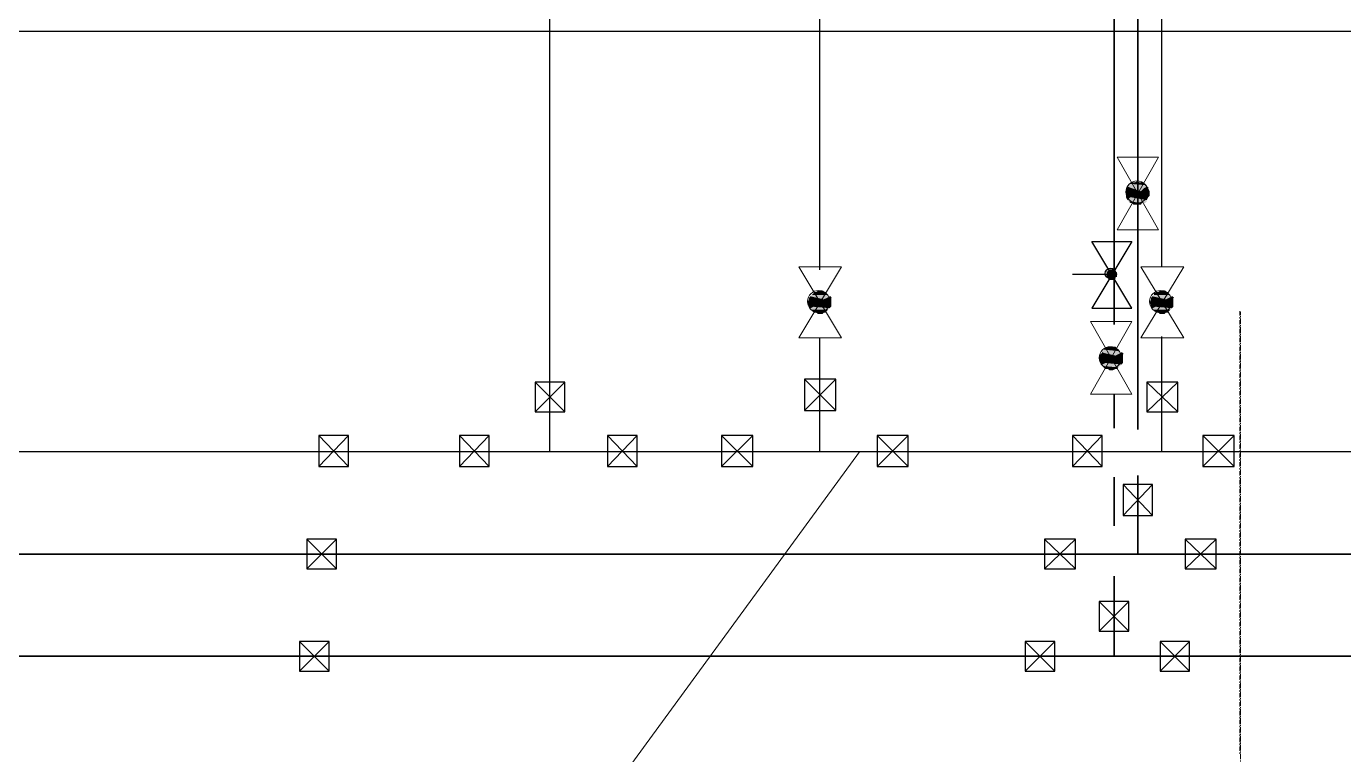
# Model space of a CAD drawing. Header units: millimetres. Extents: x -10178924 to 11692288, y -947381 to 58396.
# Drawn here: x 729087 to 732853, y -822157 to -820075 of the extents above; entities that cross this region are included whole.
import ezdxf

# ---------------------------------------------------------------- set-up
doc = ezdxf.new("R2010")
doc.units = ezdxf.units.MM
doc.linetypes.add('осевая', pattern=[50.8, 31.75, -6.35, 6.35, -6.35])
for name, color, linetype, lineweight in [('PDF _0', 7, 'Continuous', 9), ('PDF _Разрезы', 7, 'Continuous', 9), ('PDF _Текст', 7, 'Continuous', 5), ('Размеры осевые', 153, 'Continuous', 9)]:
    doc.layers.add(name, color=color, linetype=linetype, lineweight=lineweight)
for name, color, linetype in [('PDF _PDF _Разрезы', 7, 'Continuous'), ('PDF _В1_Арматура', 7, 'Continuous'), ('PDF _ВК_В1', 5, 'Continuous'), ('PDF _ВК_Т3', 1, 'Continuous'), ('PDF _ВК_Т4', 6, 'Continuous')]:
    doc.layers.add(name, color=color, linetype=linetype)
doc.layers.add('PDF _Размеры осевые', color=7, linetype='Continuous', true_color=0x5d6970)

# ---------------------------------------------------------------- blocks, each defined once
blk = doc.blocks.new('A$C5282721b')
at = {"layer": 'PDF _Разрезы', "color": 18, "lineweight": 9, "true_color": 0x000000, "transparency": 33554687}
blk.add_lwpolyline([(-11856.305, -39299.259), (62616.964, -39299.259)], dxfattribs=at)
at = {"layer": 'Размеры осевые', "color": 251, "linetype": 'осевая', "ltscale": 0.5, "transparency": 33554687}
blk.add_line((10200, -52200), (10200, -40100), dxfattribs=at)

msp = doc.modelspace()

# ---------------------------------------------------------------- linework, layer by layer
at = {"layer": 'PDF _0', "lineweight": 25}
for points in [[(730541.6, -821176.7), (730626.3, -821176.7), (730626.3, -821092.1), (730541.6, -821092.1)], [(731312.1, -821172.5), (731401, -821172.5), (731401, -821083.6), (731312.1, -821083.6)], [(732290, -821176.7), (732378.9, -821176.7), (732378.9, -821092.1), (732290, -821092.1)], [(729923.6, -821333.4), (730008.2, -821333.4), (730008.2, -821244.5), (729923.6, -821244.5)], [(730325.7, -821333.4), (730410.4, -821333.4), (730410.4, -821244.5), (730325.7, -821244.5)], [(730749.1, -821333.4), (730833.7, -821333.4), (730833.7, -821244.5), (730749.1, -821244.5)], [(731075, -821333.4), (731163.9, -821333.4), (731163.9, -821244.5), (731075, -821244.5)], [(731519.5, -821333.4), (731608.4, -821333.4), (731608.4, -821244.5), (731519.5, -821244.5)], [(732078.4, -821333.4), (732163, -821333.4), (732163, -821244.5), (732078.4, -821244.5)], [(732450.9, -821333.4), (732539.8, -821333.4), (732539.8, -821244.5), (732450.9, -821244.5)], [(732222.3, -821473.1), (732306.9, -821473.1), (732306.9, -821384.2), (732222.3, -821384.2)], [(729889.7, -821625.5), (729974.4, -821625.5), (729974.4, -821540.8), (729889.7, -821540.8)], [(731997.9, -821625.5), (732086.8, -821625.5), (732086.8, -821540.8), (731997.9, -821540.8)], [(732400.1, -821625.5), (732489, -821625.5), (732489, -821540.8), (732400.1, -821540.8)], [(732154.6, -821803.3), (732239.2, -821803.3), (732239.2, -821718.6), (732154.6, -821718.6)], [(729868.5, -821917.6), (729953.2, -821917.6), (729953.2, -821832.9), (729868.5, -821832.9)], [(731942.9, -821917.6), (732027.5, -821917.6), (732027.5, -821832.9), (731942.9, -821832.9)], [(732328.1, -821917.6), (732412.8, -821917.6), (732412.8, -821832.9), (732328.1, -821832.9)]]:
    msp.add_lwpolyline(points, close=True, dxfattribs=at)
for points in [[(730541.6, -821092.1), (730626.3, -821176.7)], [(730626.3, -821092.1), (730541.6, -821176.7)], [(731312.1, -821083.6), (731401, -821172.5)], [(731401, -821083.6), (731312.1, -821172.5)], [(732290, -821092.1), (732378.9, -821176.7)], [(732378.9, -821092.1), (732290, -821176.7)], [(729923.6, -821244.5), (730008.2, -821333.4)], [(730008.2, -821244.5), (729923.6, -821333.4)], [(730325.7, -821244.5), (730410.4, -821333.4)], [(730410.4, -821244.5), (730325.7, -821333.4)], [(730749.1, -821244.5), (730833.7, -821333.4)], [(730833.7, -821244.5), (730749.1, -821333.4)], [(731075, -821244.5), (731163.9, -821333.4)], [(731163.9, -821244.5), (731075, -821333.4)], [(731519.5, -821244.5), (731608.4, -821333.4)], [(731608.4, -821244.5), (731519.6, -821333.4)], [(732078.4, -821244.5), (732163, -821333.4)], [(732163, -821244.5), (732078.4, -821333.4)], [(732450.9, -821244.5), (732539.8, -821333.4)], [(732539.8, -821244.5), (732450.9, -821333.4)], [(732222.3, -821384.2), (732306.9, -821473.1)], [(732307, -821384.2), (732222.3, -821473.1)], [(729889.7, -821540.8), (729974.4, -821625.5)], [(729974.4, -821540.8), (729889.7, -821625.5)], [(731997.9, -821540.8), (732086.8, -821625.5)], [(732086.8, -821540.8), (731997.9, -821625.5)], [(732400.1, -821540.8), (732489, -821625.5)], [(732489, -821540.8), (732400.1, -821625.5)], [(732154.6, -821718.6), (732239.2, -821803.3)], [(732239.2, -821718.6), (732154.6, -821803.3)], [(729868.5, -821832.9), (729953.2, -821917.6)], [(729953.2, -821832.9), (729868.5, -821917.6)], [(731942.9, -821832.9), (732027.5, -821917.6)], [(732027.5, -821832.9), (731942.9, -821917.6)], [(732328.1, -821832.9), (732412.8, -821917.6)], [(732412.8, -821832.9), (732328.1, -821917.6)]]:
    msp.add_lwpolyline(points, dxfattribs=at)
at = {"layer": 'PDF _PDF _Разрезы', "lineweight": 9}
msp.add_lwpolyline([(710500.9, -820088.8), (784971.2, -820088.8)], dxfattribs=at)
at = {"layer": 'PDF _В1_Арматура', "lineweight": 0}
for points in [[(732205.4, -820656), (732323.9, -820448.6), (732205.4, -820448.6)], [(732205.4, -820656), (732323.9, -820656), (732205.4, -820448.6)], [(732243.5, -820537.5), (732235, -820533.3), (732243.5, -820537.5)], [(732273.1, -820558.7), (732264.6, -820550.2), (732273.1, -820558.7)], [(732294.3, -820537.5), (732290, -820533.3), (732294.3, -820537.5)], [(731295.2, -820965.1), (731418, -820761.9), (731295.2, -820761.9)], [(731295.2, -820965.1), (731418, -820965.1), (731295.2, -820761.9)], [(732196.9, -820770.3), (732180, -820770.3), (732196.9, -820770.3)], [(732201.1, -820774.6), (732180, -820774.6), (732201.1, -820774.6)], [(732273.1, -820965.1), (732395.9, -820761.9), (732273.1, -820761.9)], [(732273.1, -820965.1), (732395.9, -820965.1), (732273.1, -820761.9)], [(732205.4, -820783), (732192.7, -820783), (732205.4, -820783)], [(731337.5, -820850.8), (731329, -820846.5), (731337.5, -820850.8)], [(731388.3, -820850.8), (731384.1, -820846.5), (731388.3, -820850.8)], [(732315.4, -820850.8), (732307, -820846.5), (732315.4, -820850.8)], [(732366.2, -820850.8), (732362, -820846.5), (732366.2, -820850.8)], [(731367.1, -820871.9), (731354.4, -820863.5), (731367.1, -820871.9)], [(732345, -820871.9), (732332.4, -820863.5), (732345, -820871.9)], [(732129.2, -821125.9), (732247.7, -820918.5), (732129.2, -820918.5)], [(732129.2, -821125.9), (732247.7, -821125.9), (732129.2, -820918.5)], [(732171.5, -821011.6), (732163, -821007.4), (732171.5, -821011.6)], [(732201.1, -821028.6), (732188.4, -821024.3), (732201.1, -821028.6)], [(732222.3, -821011.6), (732218, -821007.4), (732222.3, -821011.6)]]:
    msp.add_lwpolyline(points, dxfattribs=at)
at = {"layer": 'PDF _В1_Арматура', "lineweight": 25}
for points in [[(732133.4, -820880.4), (732247.7, -820880.4), (732133.4, -820689.9), (732247.7, -820689.9)], [(732247.7, -820689.9), (732133.4, -820880.4)], [(732078.4, -820783), (732188.4, -820783)]]:
    msp.add_lwpolyline(points, dxfattribs=at)
at = {"layer": 'PDF _В1_Арматура', "lineweight": 0}
for centre in [(732262.5, -820548.1), (731352.3, -820861.3), (732330.2, -820861.3), (732186.3, -821022.2)]:
    msp.add_circle(centre, 31.7, dxfattribs=at)
at = {"layer": 'PDF _В1_Арматура', "lineweight": 25}
msp.add_circle((732186.3, -820780.9), 14.8, dxfattribs=at)
at = {"layer": 'PDF _В1_Арматура', "transparency": 33554559}
for points in [[(732235, -820533.3), (732243.5, -820537.5), (732230.8, -820537.5)], [(732243.5, -820537.5), (732230.8, -820537.5), (732251.9, -820546)], [(732230.8, -820537.5), (732251.9, -820546), (732230.8, -820546)], [(732251.9, -820546), (732230.8, -820546), (732264.6, -820550.2)], [(732230.8, -820546), (732264.6, -820550.2), (732230.8, -820550.2)], [(732264.6, -820550.2), (732230.8, -820550.2), (732251.9, -820558.7)], [(732230.8, -820550.2), (732251.9, -820558.7), (732230.8, -820558.7)], [(732239.2, -820529), (732290, -820533.3), (732235, -820533.3)], [(732290, -820533.3), (732235, -820533.3), (732273.1, -820546)], [(732235, -820533.3), (732273.1, -820546), (732251.9, -820546)], [(732243.5, -820524.8), (732290, -820529), (732239.2, -820529)], [(732290, -820529), (732239.2, -820529), (732290, -820533.3)], [(732247.7, -820520.6), (732285.8, -820524.8), (732243.5, -820524.8)], [(732285.8, -820524.8), (732243.5, -820524.8), (732290, -820529)], [(732251.9, -820520.6), (732277.3, -820520.6), (732247.7, -820520.6)], [(732277.3, -820520.6), (732247.7, -820520.6), (732285.8, -820524.8)], [(732256.2, -820520.6), (732273.1, -820520.6), (732251.9, -820520.6)], [(732273.1, -820520.6), (732251.9, -820520.6), (732277.3, -820520.6)], [(732264.6, -820550.2), (732264.6, -820550.2), (732251.9, -820546)], [(732264.6, -820550.2), (732251.9, -820546), (732273.1, -820546)], [(732264.6, -820550.2), (732273.1, -820558.7), (732251.9, -820558.7)], [(732264.6, -820516.3), (732268.9, -820520.6), (732256.2, -820520.6)], [(732268.9, -820520.6), (732256.2, -820520.6), (732273.1, -820520.6)], [(732273.1, -820546), (732298.5, -820550.2), (732264.6, -820550.2)], [(732298.5, -820550.2), (732264.6, -820550.2), (732298.5, -820558.7)], [(732264.6, -820550.2), (732298.5, -820558.7), (732273.1, -820558.7)], [(732281.6, -820537.5), (732298.5, -820546), (732273.1, -820546)], [(732298.5, -820546), (732273.1, -820546), (732298.5, -820550.2)], [(732290, -820533.3), (732294.3, -820537.5), (732281.6, -820537.5)], [(732294.3, -820537.5), (732281.6, -820537.5), (732298.5, -820546)], [(732251.9, -820558.7), (732230.8, -820558.7), (732243.5, -820562.9)], [(732230.8, -820558.7), (732243.5, -820562.9), (732230.8, -820562.9)], [(732243.5, -820562.9), (732230.8, -820562.9), (732235, -820571.4)], [(732243.5, -820562.9), (732290, -820571.4), (732235, -820571.4)], [(732290, -820571.4), (732235, -820571.4), (732290, -820575.6)], [(732235, -820571.4), (732290, -820575.6), (732239.2, -820575.6)], [(732290, -820575.6), (732239.2, -820575.6), (732285.8, -820579.8)], [(732239.2, -820575.6), (732285.8, -820579.8), (732243.5, -820579.8)], [(732251.9, -820558.7), (732281.6, -820562.9), (732243.5, -820562.9)], [(732281.6, -820562.9), (732243.5, -820562.9), (732290, -820571.4)], [(732285.8, -820579.8), (732243.5, -820579.8), (732277.3, -820579.8)], [(732243.5, -820579.8), (732277.3, -820579.8), (732247.7, -820579.8)], [(732277.3, -820579.8), (732247.7, -820579.8), (732273.1, -820584.1)], [(732247.7, -820579.8), (732273.1, -820584.1), (732251.9, -820584.1)], [(732273.1, -820558.7), (732251.9, -820558.7), (732281.6, -820562.9)], [(732273.1, -820584.1), (732251.9, -820584.1), (732268.9, -820584.1)], [(732251.9, -820584.1), (732268.9, -820584.1), (732256.2, -820584.1)], [(732268.9, -820584.1), (732256.2, -820584.1), (732264.6, -820584.1)], [(732298.5, -820558.7), (732273.1, -820558.7), (732294.3, -820562.9)], [(732273.1, -820558.7), (732294.3, -820562.9), (732281.6, -820562.9)], [(732281.6, -820562.9), (732294.3, -820562.9), (732290, -820571.4)], [(732175.7, -820774.6), (732180, -820778.8), (732175.7, -820778.8)], [(732180, -820774.6), (732201.1, -820774.6), (732175.7, -820774.6)], [(732201.1, -820774.6), (732175.7, -820774.6), (732196.9, -820778.8)], [(732175.7, -820774.6), (732196.9, -820778.8), (732180, -820778.8)], [(732180, -820778.8), (732175.7, -820778.8), (732184.2, -820783)], [(732175.7, -820778.8), (732184.2, -820783), (732175.7, -820783)], [(732184.2, -820770.3), (732196.9, -820770.3), (732180, -820770.3)], [(732180, -820770.3), (732196.9, -820770.3), (732196.9, -820770.3)], [(732196.9, -820770.3), (732180, -820770.3), (732201.1, -820774.6)], [(732180, -820770.3), (732201.1, -820774.6), (732180, -820774.6)], [(732196.9, -820778.8), (732180, -820778.8), (732192.7, -820783)], [(732180, -820778.8), (732192.7, -820783), (732184.2, -820783)], [(732192.7, -820770.3), (732188.4, -820770.3), (732184.2, -820770.3)], [(732192.7, -820770.3), (732184.2, -820770.3), (732196.9, -820770.3)], [(732188.4, -820770.3), (732192.7, -820770.3), (732192.7, -820770.3)], [(732192.7, -820770.3), (732192.7, -820770.3), (732188.4, -820770.3)], [(732196.9, -820778.8), (732205.4, -820783), (732192.7, -820783)], [(732201.1, -820774.6), (732205.4, -820778.8), (732196.9, -820778.8)], [(732205.4, -820778.8), (732196.9, -820778.8), (732205.4, -820783)], [(732188.4, -820783), (732188.4, -820783), (732175.7, -820783)], [(732188.4, -820783), (732175.7, -820783), (732184.2, -820783)], [(732188.4, -820783), (732175.7, -820783), (732184.2, -820787.3)], [(732175.7, -820783), (732184.2, -820787.3), (732175.7, -820787.3)], [(732184.2, -820787.3), (732175.7, -820787.3), (732180, -820791.5)], [(732175.7, -820787.3), (732180, -820791.5), (732175.7, -820791.5)], [(732184.2, -820787.3), (732201.1, -820791.5), (732175.7, -820791.5)], [(732175.7, -820791.5), (732180, -820791.5), (732180, -820791.5)], [(732201.1, -820791.5), (732175.7, -820791.5), (732201.1, -820795.7)], [(732175.7, -820791.5), (732201.1, -820795.7), (732180, -820795.7)], [(732196.9, -820795.7), (732196.9, -820795.7), (732180, -820795.7)], [(732196.9, -820795.7), (732180, -820795.7), (732201.1, -820795.7)], [(732196.9, -820795.7), (732180, -820795.7), (732196.9, -820800)], [(732180, -820795.7), (732196.9, -820800), (732180, -820800)], [(732196.9, -820800), (732180, -820800), (732192.7, -820800)], [(732180, -820800), (732192.7, -820800), (732184.2, -820800)], [(732184.2, -820783), (732192.7, -820783), (732188.4, -820783)], [(732188.4, -820783), (732192.7, -820787.3), (732184.2, -820787.3)], [(732192.7, -820787.3), (732184.2, -820787.3), (732201.1, -820791.5)], [(732192.7, -820800), (732184.2, -820800), (732188.4, -820800)], [(732184.2, -820800), (732192.7, -820800), (732192.7, -820800)], [(732192.7, -820783), (732205.4, -820783), (732188.4, -820783)], [(732205.4, -820783), (732188.4, -820783), (732205.4, -820787.3)], [(732188.4, -820783), (732205.4, -820787.3), (732192.7, -820787.3)], [(732192.7, -820800), (732192.7, -820800), (732188.4, -820800)], [(732205.4, -820787.3), (732192.7, -820787.3), (732205.4, -820791.5)], [(732192.7, -820787.3), (732205.4, -820791.5), (732196.9, -820791.5)], [(732196.9, -820791.5), (732205.4, -820791.5), (732201.1, -820791.5)], [(731324.8, -820855), (731354.4, -820863.5), (731320.6, -820863.5)], [(731329, -820846.5), (731337.5, -820850.8), (731324.8, -820850.8)], [(731337.5, -820850.8), (731324.8, -820850.8), (731346, -820855)], [(731324.8, -820850.8), (731346, -820855), (731324.8, -820855)], [(731346, -820855), (731324.8, -820855), (731354.4, -820863.5)], [(731333.3, -820842.3), (731384.1, -820846.5), (731329, -820846.5)], [(731384.1, -820846.5), (731329, -820846.5), (731367.1, -820855)], [(731329, -820846.5), (731367.1, -820855), (731346, -820855)], [(731337.5, -820838.1), (731379.8, -820842.3), (731333.3, -820842.3)], [(731379.8, -820842.3), (731333.3, -820842.3), (731384.1, -820846.5)], [(731341.7, -820833.8), (731375.6, -820838.1), (731337.5, -820838.1)], [(731375.6, -820838.1), (731337.5, -820838.1), (731379.8, -820842.3)], [(731346, -820833.8), (731371.4, -820833.8), (731341.7, -820833.8)], [(731371.4, -820833.8), (731341.7, -820833.8), (731375.6, -820838.1)], [(731350.2, -820829.6), (731367.1, -820833.8), (731346, -820833.8)], [(731367.1, -820833.8), (731346, -820833.8), (731371.4, -820833.8)], [(731354.4, -820863.5), (731354.4, -820863.5), (731346, -820855)], [(731354.4, -820863.5), (731346, -820855), (731367.1, -820855)], [(731354.4, -820829.6), (731362.9, -820829.6), (731350.2, -820829.6)], [(731362.9, -820829.6), (731350.2, -820829.6), (731367.1, -820833.8)], [(731367.1, -820855), (731388.3, -820863.5), (731354.4, -820863.5)], [(731375.6, -820850.8), (731388.3, -820855), (731367.1, -820855)], [(731388.3, -820855), (731367.1, -820855), (731388.3, -820863.5)], [(731384.1, -820846.5), (731388.3, -820850.8), (731375.6, -820850.8)], [(731388.3, -820850.8), (731375.6, -820850.8), (731388.3, -820855)], [(732302.7, -820855), (732332.4, -820863.5), (732298.5, -820863.5)], [(732307, -820846.5), (732315.4, -820850.8), (732302.7, -820850.8)], [(732315.4, -820850.8), (732302.7, -820850.8), (732323.9, -820855)], [(732302.7, -820850.8), (732323.9, -820855), (732302.7, -820855)], [(732323.9, -820855), (732302.7, -820855), (732332.4, -820863.5)], [(732311.2, -820842.3), (732362, -820846.5), (732307, -820846.5)], [(732362, -820846.5), (732307, -820846.5), (732345, -820855)], [(732307, -820846.5), (732345, -820855), (732323.9, -820855)], [(732319.7, -820833.8), (732353.5, -820838.1), (732311.2, -820838.1)], [(732353.5, -820838.1), (732311.2, -820838.1), (732357.7, -820842.3)], [(732311.2, -820838.1), (732357.7, -820842.3), (732311.2, -820842.3)], [(732357.8, -820842.3), (732311.2, -820842.3), (732362, -820846.5)], [(732323.9, -820833.8), (732349.3, -820833.8), (732319.7, -820833.8)], [(732349.3, -820833.8), (732319.7, -820833.8), (732353.5, -820838.1)], [(732328.1, -820829.6), (732345.1, -820833.8), (732323.9, -820833.8)], [(732345, -820833.8), (732323.9, -820833.8), (732349.3, -820833.8)], [(732332.4, -820863.5), (732332.4, -820863.5), (732323.9, -820855)], [(732332.4, -820863.5), (732323.9, -820855), (732345.1, -820855)], [(732332.4, -820829.6), (732340.8, -820829.6), (732328.1, -820829.6)], [(732340.8, -820829.6), (732328.1, -820829.6), (732345.1, -820833.8)], [(732345.1, -820855), (732366.2, -820863.5), (732332.4, -820863.5)], [(732353.5, -820850.8), (732366.2, -820855), (732345.1, -820855)], [(732366.2, -820855), (732345.1, -820855), (732366.2, -820863.5)], [(732362, -820846.5), (732366.2, -820850.8), (732353.5, -820850.8)], [(732366.2, -820850.8), (732353.5, -820850.8), (732366.2, -820855)], [(731354.4, -820863.5), (731320.6, -820863.5), (731346, -820871.9)], [(731320.6, -820863.5), (731346, -820871.9), (731324.8, -820871.9)], [(731346, -820871.9), (731324.8, -820871.9), (731337.5, -820876.2)], [(731324.8, -820871.9), (731337.5, -820876.2), (731324.8, -820876.2)], [(731337.5, -820876.2), (731324.8, -820876.2), (731329, -820880.4)], [(731337.5, -820876.2), (731384.1, -820880.4), (731329, -820880.4)], [(731384.1, -820880.4), (731329, -820880.4), (731379.8, -820884.6)], [(731329, -820880.4), (731379.8, -820884.6), (731333.3, -820884.6)], [(731379.8, -820884.6), (731333.3, -820884.6), (731375.6, -820888.9)], [(731333.3, -820884.6), (731375.6, -820888.9), (731337.5, -820888.9)], [(731346, -820871.9), (731375.6, -820876.2), (731337.5, -820876.2)], [(731375.6, -820876.2), (731337.5, -820876.2), (731384.1, -820880.4)], [(731375.6, -820888.9), (731337.5, -820888.9), (731371.4, -820893.1)], [(731337.5, -820888.9), (731371.4, -820893.1), (731341.7, -820893.1)], [(731354.4, -820863.5), (731367.1, -820871.9), (731346, -820871.9)], [(731367.1, -820871.9), (731346, -820871.9), (731375.6, -820876.2)], [(731388.3, -820863.5), (731354.4, -820863.5), (731388.3, -820871.9)], [(731354.4, -820863.5), (731388.3, -820871.9), (731367.1, -820871.9)], [(731388.3, -820871.9), (731367.1, -820871.9), (731388.3, -820876.2)], [(731367.1, -820871.9), (731388.3, -820876.2), (731375.6, -820876.2)], [(731375.6, -820876.2), (731388.3, -820876.2), (731384.1, -820880.4)], [(732332.4, -820863.5), (732298.5, -820863.5), (732323.9, -820871.9)], [(732298.5, -820863.5), (732323.9, -820871.9), (732302.7, -820871.9)], [(732323.9, -820871.9), (732302.7, -820871.9), (732315.4, -820876.2)], [(732302.7, -820871.9), (732315.4, -820876.2), (732302.7, -820876.2)], [(732315.4, -820876.2), (732302.7, -820876.2), (732307, -820880.4)], [(732315.4, -820876.2), (732362, -820880.4), (732307, -820880.4)], [(732362, -820880.4), (732307, -820880.4), (732357.7, -820884.6)], [(732307, -820880.4), (732357.7, -820884.6), (732311.2, -820884.6)], [(732357.8, -820884.6), (732311.2, -820884.6), (732353.5, -820888.9)], [(732311.2, -820884.6), (732353.5, -820888.9), (732311.2, -820888.9)], [(732353.5, -820888.9), (732311.2, -820888.9), (732349.3, -820893.1)], [(732311.2, -820888.9), (732349.3, -820893.1), (732319.7, -820893.1)], [(732323.9, -820871.9), (732353.5, -820876.2), (732315.4, -820876.2)], [(732353.5, -820876.2), (732315.4, -820876.2), (732362, -820880.4)], [(732332.4, -820863.5), (732345, -820871.9), (732323.9, -820871.9)], [(732345, -820871.9), (732323.9, -820871.9), (732353.5, -820876.2)], [(732366.2, -820863.5), (732332.4, -820863.5), (732366.2, -820871.9)], [(732332.4, -820863.5), (732366.2, -820871.9), (732345.1, -820871.9)], [(732366.2, -820871.9), (732345.1, -820871.9), (732366.2, -820876.2)], [(732345.1, -820871.9), (732366.2, -820876.2), (732353.5, -820876.2)], [(732353.5, -820876.2), (732366.2, -820876.2), (732362, -820880.4)], [(731371.4, -820893.1), (731341.7, -820893.1), (731367.1, -820893.1)], [(731341.7, -820893.1), (731367.1, -820893.1), (731346, -820893.1)], [(731367.1, -820893.1), (731346, -820893.1), (731362.9, -820897.3)], [(731346, -820893.1), (731362.9, -820897.3), (731350.2, -820897.3)], [(731362.9, -820897.3), (731350.2, -820897.3), (731354.4, -820897.3)], [(732349.3, -820893.1), (732319.7, -820893.1), (732345.1, -820893.1)], [(732319.7, -820893.1), (732345.1, -820893.1), (732323.9, -820893.1)], [(732345, -820893.1), (732323.9, -820893.1), (732340.8, -820897.3)], [(732323.9, -820893.1), (732340.8, -820897.3), (732328.1, -820897.3)], [(732340.8, -820897.3), (732328.1, -820897.3), (732332.4, -820897.3)], [(732167.3, -820998.9), (732213.8, -821003.2), (732163, -821003.2)], [(732213.8, -821003.2), (732163, -821003.2), (732218, -821007.4)], [(732163, -821003.2), (732218, -821007.4), (732163, -821007.4)], [(732171.5, -820994.7), (732209.6, -820998.9), (732167.3, -820998.9)], [(732209.6, -820998.9), (732167.3, -820998.9), (732213.8, -821003.2)], [(732180, -820990.5), (732205.4, -820994.7), (732171.5, -820994.7)], [(732205.4, -820994.7), (732171.5, -820994.7), (732209.6, -820998.9)], [(732184.2, -820990.5), (732201.1, -820990.5), (732180, -820990.5)], [(732201.1, -820990.5), (732180, -820990.5), (732205.4, -820994.7)], [(732188.4, -820990.5), (732192.7, -820990.5), (732184.2, -820990.5)], [(732192.7, -820990.5), (732184.2, -820990.5), (732201.1, -820990.5)], [(732158.8, -821011.6), (732180, -821015.9), (732154.6, -821015.9)], [(732180, -821015.9), (732154.6, -821015.9), (732188.4, -821024.3)], [(732154.6, -821015.9), (732188.4, -821024.3), (732154.6, -821024.3)], [(732188.4, -821024.3), (732154.6, -821024.3), (732180, -821028.6)], [(732154.6, -821024.3), (732180, -821028.6), (732154.6, -821028.6)], [(732180, -821028.6), (732154.6, -821028.6), (732171.5, -821037)], [(732154.6, -821028.6), (732171.5, -821037), (732158.8, -821037)], [(732163, -821007.4), (732171.5, -821011.6), (732158.8, -821011.6)], [(732171.5, -821011.6), (732158.8, -821011.6), (732180, -821015.9)], [(732171.5, -821037), (732158.8, -821037), (732163, -821041.3)], [(732218.1, -821007.4), (732163, -821007.4), (732201.1, -821015.9)], [(732163, -821007.4), (732201.1, -821015.9), (732180, -821015.9)], [(732171.5, -821037), (732218.1, -821041.3), (732163, -821041.3)], [(732218.1, -821041.3), (732163, -821041.3), (732213.8, -821045.5)], [(732163, -821041.3), (732213.8, -821045.5), (732163, -821045.5)], [(732180, -821028.6), (732209.6, -821037), (732171.5, -821037)], [(732209.6, -821037), (732171.5, -821037), (732218.1, -821041.3)], [(732188.4, -821024.3), (732188.4, -821024.3), (732180, -821015.9)], [(732188.4, -821024.3), (732180, -821015.9), (732201.1, -821015.9)], [(732188.4, -821024.3), (732201.1, -821028.6), (732180, -821028.6)], [(732201.1, -821028.6), (732180, -821028.6), (732209.6, -821037)], [(732201.1, -821015.9), (732222.3, -821024.3), (732188.4, -821024.3)], [(732222.3, -821024.3), (732188.4, -821024.3), (732222.3, -821028.6)], [(732188.4, -821024.3), (732222.3, -821028.6), (732201.1, -821028.6)], [(732209.6, -821011.6), (732222.3, -821015.9), (732201.1, -821015.9)], [(732222.3, -821015.9), (732201.1, -821015.9), (732222.3, -821024.3)], [(732222.3, -821028.6), (732201.1, -821028.6), (732222.3, -821037)], [(732201.1, -821028.6), (732222.3, -821037), (732209.6, -821037)], [(732218, -821007.4), (732222.3, -821011.6), (732209.6, -821011.6)], [(732222.3, -821011.6), (732209.6, -821011.6), (732222.3, -821015.9)], [(732209.6, -821037), (732222.3, -821037), (732218.1, -821041.3)], [(732213.8, -821045.5), (732163, -821045.5), (732209.6, -821049.7)], [(732163, -821045.5), (732209.6, -821049.7), (732167.3, -821049.7)], [(732209.6, -821049.7), (732167.3, -821049.7), (732205.4, -821054)], [(732167.3, -821049.7), (732205.4, -821054), (732171.5, -821054)], [(732205.4, -821054), (732171.5, -821054), (732201.1, -821054)], [(732171.5, -821054), (732201.1, -821054), (732180, -821054)], [(732201.1, -821054), (732180, -821054), (732192.7, -821058.2)], [(732180, -821054), (732192.7, -821058.2), (732184.2, -821058.2)], [(732192.7, -821058.2), (732184.2, -821058.2), (732188.4, -821058.2)]]:
    msp.add_solid(points, dxfattribs=at)
at = {"layer": 'PDF _ВК_В1', "lineweight": 30}
for points in [[(730584, -821290.8), (730584, -814322.9), (731528, -814322.9), (731528, -813814.9)], [(732332.4, -817074.6), (732332.4, -820761.7)], [(731354.4, -818835.7), (731354.4, -820770.3)], [(731354.4, -820965.1), (731354.4, -821291)], [(732332.4, -820960.8), (732332.4, -820977.8), (732332.4, -821291)], [(777942.6, -821308), (777942.6, -821291), (747493.3, -821291), (723334.4, -821291)]]:
    msp.add_lwpolyline(points, dxfattribs=at)
at = {"layer": 'PDF _ВК_Т3', "lineweight": 35}
for points in [[(732264.6, -817142.3), (732264.6, -821227.4)], [(732264.6, -821358.8), (732264.6, -821583.1)], [(777980.7, -821583.1), (747497.5, -821583.1), (723215.9, -821583.1)]]:
    msp.add_lwpolyline(points, dxfattribs=at)
at = {"layer": 'PDF _ВК_Т4', "lineweight": 35}
for points in [[(732196.9, -817214.3), (732196.9, -820689.8), (732196.9, -820926.8)], [(732196.9, -821125.9), (732196.9, -821223.3)], [(732196.9, -821363), (732196.9, -821502.7)], [(732196.9, -821646.6), (732196.9, -821875.2)], [(778082.3, -821735.5), (778082.3, -821875.2), (747256.2, -821875.2), (722923.8, -821875.2)]]:
    msp.add_lwpolyline(points, dxfattribs=at)
at = {"layer": 'PDF _Размеры осевые', "lineweight": 9}
for points in [[(732556.7, -820901.6), (732556.7, -820888.9)], [(732556.7, -820910), (732556.7, -820905.8)], [(732556.7, -820927), (732556.7, -820914.3)], [(732556.7, -820935.4), (732556.7, -820931.2)], [(732556.7, -820952.4), (732556.7, -820939.7)], [(732556.7, -820960.8), (732556.7, -820956.6)], [(732556.7, -820977.8), (732556.7, -820965.1)], [(732556.7, -820986.2), (732556.7, -820982)], [(732556.7, -821003.2), (732556.7, -820990.5)], [(732556.7, -821011.6), (732556.7, -821007.4)], [(732556.7, -821028.6), (732556.7, -821015.9)], [(732556.7, -821037), (732556.7, -821032.8)], [(732556.7, -821054), (732556.7, -821041.3)], [(732556.7, -821062.4), (732556.7, -821058.2)], [(732556.7, -821079.4), (732556.7, -821066.7)], [(732556.7, -821087.8), (732556.7, -821083.6)], [(732556.7, -821104.8), (732556.7, -821092.1)], [(732556.7, -821113.2), (732556.7, -821109)], [(732556.7, -821130.2), (732556.7, -821117.5)], [(732556.7, -821138.6), (732556.7, -821134.4)], [(732556.7, -821155.6), (732556.7, -821142.9)], [(732556.7, -821164), (732556.7, -821159.8)], [(732556.7, -821181), (732556.7, -821168.3)], [(732556.7, -821189.4), (732556.7, -821185.2)], [(732556.7, -821206.4), (732556.7, -821193.7)], [(732556.7, -821214.8), (732556.7, -821210.6)], [(732556.7, -821231.8), (732556.7, -821219.1)], [(732556.7, -821240.2), (732556.7, -821236)], [(732556.7, -821257.2), (732556.7, -821244.5)], [(732556.7, -821265.6), (732556.7, -821261.4)], [(732556.7, -821282.6), (732556.7, -821269.9)], [(732556.7, -821291), (732556.7, -821286.8)], [(732556.7, -821308), (732556.7, -821295.3)], [(732556.7, -821316.4), (732556.7, -821312.2)], [(732556.7, -821333.4), (732556.7, -821320.7)], [(732556.7, -821341.8), (732556.7, -821337.6)], [(732556.7, -821358.8), (732556.7, -821346.1)], [(732556.7, -821367.2), (732556.7, -821363)], [(732556.7, -821384.2), (732556.7, -821371.5)], [(732556.7, -821392.6), (732556.7, -821388.4)], [(732556.7, -821409.6), (732556.7, -821396.9)], [(732556.7, -821418), (732556.7, -821413.8)], [(732556.7, -821435), (732556.7, -821422.3)], [(732556.7, -821443.4), (732556.7, -821439.2)], [(732556.7, -821460.4), (732556.7, -821447.7)], [(732556.7, -821468.8), (732556.7, -821464.6)], [(732556.7, -821485.8), (732556.7, -821473.1)], [(732556.7, -821494.2), (732556.7, -821490)], [(732556.7, -821511.2), (732556.7, -821498.5)], [(732556.7, -821519.6), (732556.7, -821515.4)], [(732556.7, -821536.6), (732556.7, -821523.9)], [(732556.7, -821545), (732556.7, -821540.8)], [(732556.7, -821562), (732556.7, -821549.3)], [(732556.7, -821570.4), (732556.7, -821566.2)], [(732556.7, -821587.4), (732556.7, -821574.7)], [(732556.7, -821595.8), (732556.7, -821591.6)], [(732556.7, -821612.8), (732556.7, -821600.1)], [(732556.7, -821621.2), (732556.7, -821617)], [(732556.7, -821638.2), (732556.7, -821625.5)], [(732556.7, -821646.6), (732556.7, -821642.4)], [(732556.7, -821663.6), (732556.7, -821650.9)], [(732556.7, -821672), (732556.7, -821667.8)], [(732556.7, -821689), (732556.7, -821676.3)], [(732556.7, -821697.4), (732556.7, -821693.2)], [(732556.7, -821714.4), (732556.7, -821701.7)], [(732556.7, -821722.8), (732556.7, -821718.6)], [(732556.7, -821739.8), (732556.7, -821727.1)], [(732556.7, -821748.2), (732556.7, -821744)], [(732556.7, -821765.2), (732556.7, -821752.5)], [(732556.7, -821773.6), (732556.7, -821769.4)], [(732556.7, -821790.6), (732556.7, -821777.9)], [(732556.7, -821799), (732556.7, -821794.8)], [(732556.7, -821816), (732556.7, -821803.3)], [(732556.7, -821824.4), (732556.7, -821820.2)], [(732556.7, -821841.4), (732556.7, -821828.7)], [(732556.7, -821849.8), (732556.7, -821845.6)], [(732556.7, -821866.8), (732556.7, -821854.1)], [(732556.7, -821875.2), (732556.7, -821871)], [(732556.7, -821892.2), (732556.7, -821879.5)], [(732556.7, -821900.6), (732556.7, -821896.4)], [(732556.7, -821917.6), (732556.7, -821904.9)], [(732556.7, -821926), (732556.7, -821921.8)], [(732556.7, -821943), (732556.7, -821930.3)], [(732556.7, -821951.4), (732556.7, -821947.2)], [(732556.7, -821968.4), (732556.7, -821955.7)], [(732556.7, -821976.8), (732556.7, -821972.6)], [(732556.7, -821993.8), (732556.7, -821981.1)], [(732556.7, -822002.2), (732556.7, -821998)], [(732556.7, -822019.2), (732556.7, -822006.5)], [(732556.7, -822027.6), (732556.7, -822023.4)], [(732556.7, -822044.6), (732556.7, -822031.9)], [(732556.7, -822053), (732556.7, -822048.8)], [(732556.7, -822070), (732556.7, -822057.3)], [(732556.7, -822078.4), (732556.7, -822074.2)], [(732556.7, -822095.4), (732556.7, -822082.7)], [(732556.7, -822103.8), (732556.7, -822099.6)], [(732556.7, -822120.8), (732556.7, -822108.1)], [(732556.7, -822129.2), (732556.7, -822125)], [(732556.7, -822146.2), (732556.7, -822133.5)], [(732556.7, -822154.6), (732556.7, -822150.4)]]:
    msp.add_lwpolyline(points, dxfattribs=at)
at = {"layer": 'PDF _Текст'}
msp.add_lwpolyline([(731468.7, -821291), (730118.4, -823140.9), (730016.8, -823140.9), (729098.2, -823140.9)], dxfattribs=at)

# ---------------------------------------------------------------- block references
msp.add_blockref('A$C5282721b', (722358.6, -780790.4))

doc.saveas('drawing.dxf')
